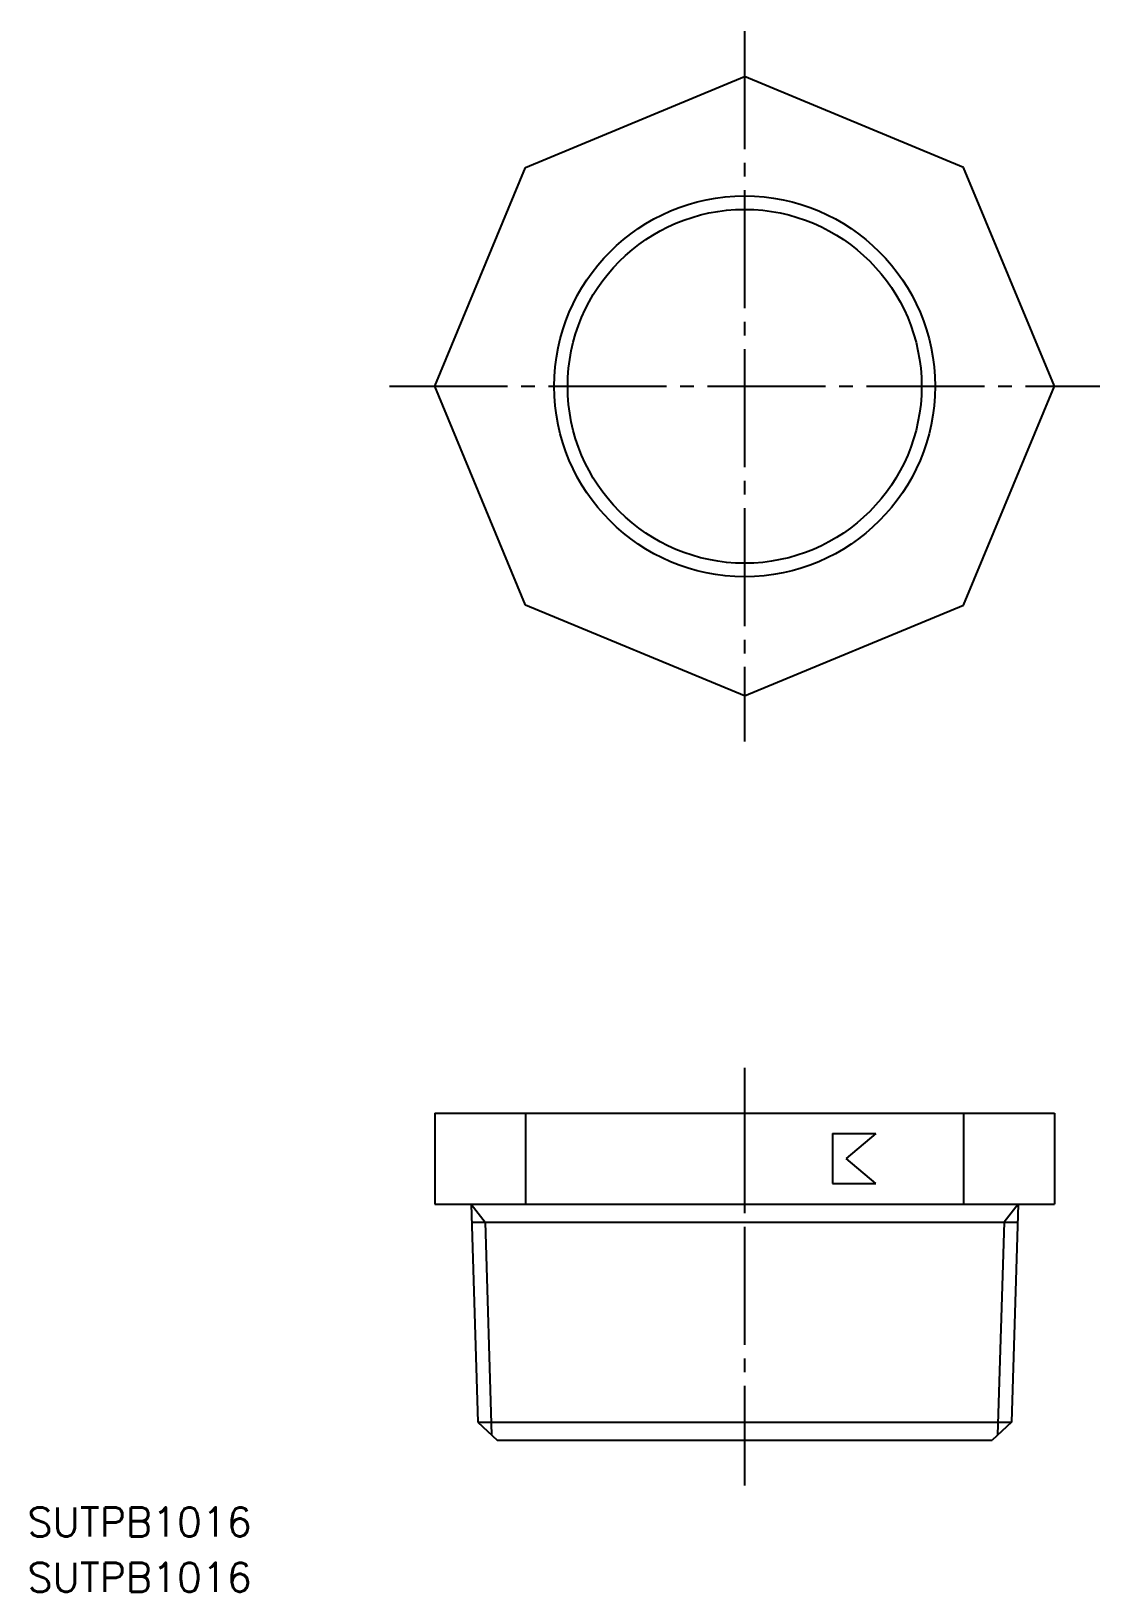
# Model space of a CAD drawing. Extents: x 47 to 165, y 151 to 323.
import ezdxf

# ---------------------------------------------------------------- set-up
doc = ezdxf.new("R2010")
doc.units = 0
doc.linetypes.add('CENTER', pattern=[17.5, 13, -1.5, 1.5, -1.5])
doc.layers.get('0').update_dxf_attribs({"linetype": 'CONTINUOUS'})
doc.layers.add('CENTER', color=1, linetype='CENTER')
doc.styles.get("Standard").update_dxf_attribs({"font": 'txt.shx', "bigfont": '@extfont2.shx'})

msp = doc.modelspace()

# ---------------------------------------------------------------- linework, layer by layer
at = {"color": 7, "linetype": 'CONTINUOUS'}
for p, q in [((101.57, 307.72), (125.68, 317.71)), ((149.79, 307.72), (125.68, 317.71)), ((91.59, 283.61), (101.57, 307.72)), ((159.78, 283.61), (149.79, 307.72)), ((101.57, 259.51), (91.59, 283.61)), ((149.79, 259.51), (159.78, 283.61)), ((125.68, 249.52), (101.57, 259.51)), ((125.68, 249.52), (149.79, 259.51)), ((91.59, 203.58), (159.78, 203.58)), ((91.59, 203.58), (91.59, 193.58)), ((101.57, 203.58), (101.57, 193.58)), ((125.68, 203.58), (125.68, 193.58)), ((149.79, 203.58), (149.79, 193.58)), ((159.78, 203.58), (159.78, 193.58)), ((135.34, 201.33), (135.34, 195.83)), ((135.34, 201.33), (140.13, 201.33)), ((140.13, 201.33), (136.85, 198.58)), ((140.13, 195.83), (136.85, 198.58)), ((135.34, 195.83), (140.13, 195.83)), ((91.59, 193.58), (159.78, 193.58)), ((95.56, 193.58), (96.31, 169.58)), ((155.81, 193.58), (155.06, 169.58)), ((96.31, 169.58), (98.44, 167.58)), ((155.06, 169.58), (152.93, 167.58)), ((98.44, 167.58), (152.93, 167.58))]:
    msp.add_line(p, q, dxfattribs=at)
at = {"color": 3, "linetype": 'CONTINUOUS'}
for p, q in [((95.56, 193.58), (97.1, 191.58)), ((155.81, 193.58), (154.26, 191.58)), ((95.62, 191.58), (155.74, 191.58)), ((97.1, 191.58), (97.83, 168.15)), ((154.26, 191.58), (153.53, 168.15)), ((96.31, 169.58), (155.06, 169.58))]:
    msp.add_line(p, q, dxfattribs=at)
at = {"color": 7, "linetype": 'CONTINUOUS'}
for radius in [20.96, 19.48]:
    msp.add_circle((125.68, 283.61), radius, dxfattribs=at)
at = {"layer": 'CENTER', "color": 1, "linetype": 'CENTER'}
for p, q in [((125.68, 322.71), (125.68, 244.52)), ((86.59, 283.61), (164.78, 283.61)), ((125.68, 208.58), (125.68, 162.58))]:
    msp.add_line(p, q, dxfattribs=at)

# ---------------------------------------------------------------- texts
at = {"color": 7, "linetype": 'CONTINUOUS'}
for p in [(46.73, 156.98), (46.73, 150.89)]:
    msp.add_text('SUTPB1016', height=3.2, dxfattribs=at).set_placement(p)

doc.saveas('drawing.dxf')
